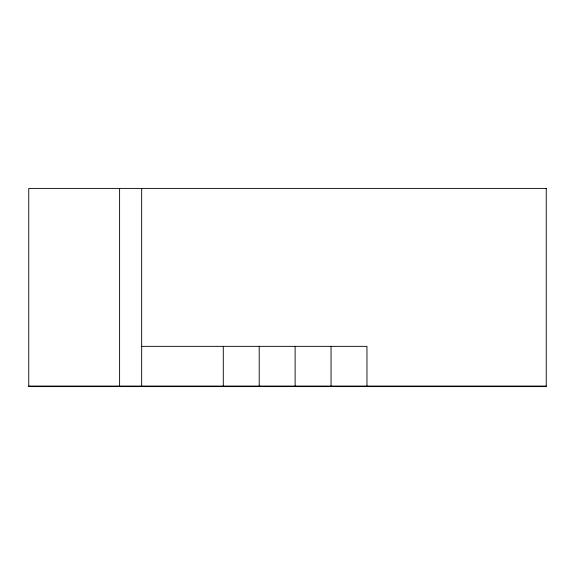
<?xml version="1.0" encoding="UTF-8"?>
<svg xmlns="http://www.w3.org/2000/svg" width="575" height="575" viewBox="0 0 575 575"><rect width="100%" height="100%" fill="white"/><g stroke="black" fill="none" stroke-linecap="round" stroke-linejoin="round"><path stroke-width="0.86" d="M141.658 346.351L366.965 346.351L366.965 386.069M28.75 386.069L546.25 386.069M331.049 346.351L331.049 386.069M295.126 346.351L295.126 386.069M259.21 346.351L259.21 386.069M223.294 346.351L223.294 386.069M141.658 188.406L141.658 386.069M119.6 188.406L119.6 386.069M546.25 188.406L28.75 188.406L28.75 386.594L546.25 386.594L546.25 188.406"/></g></svg>
